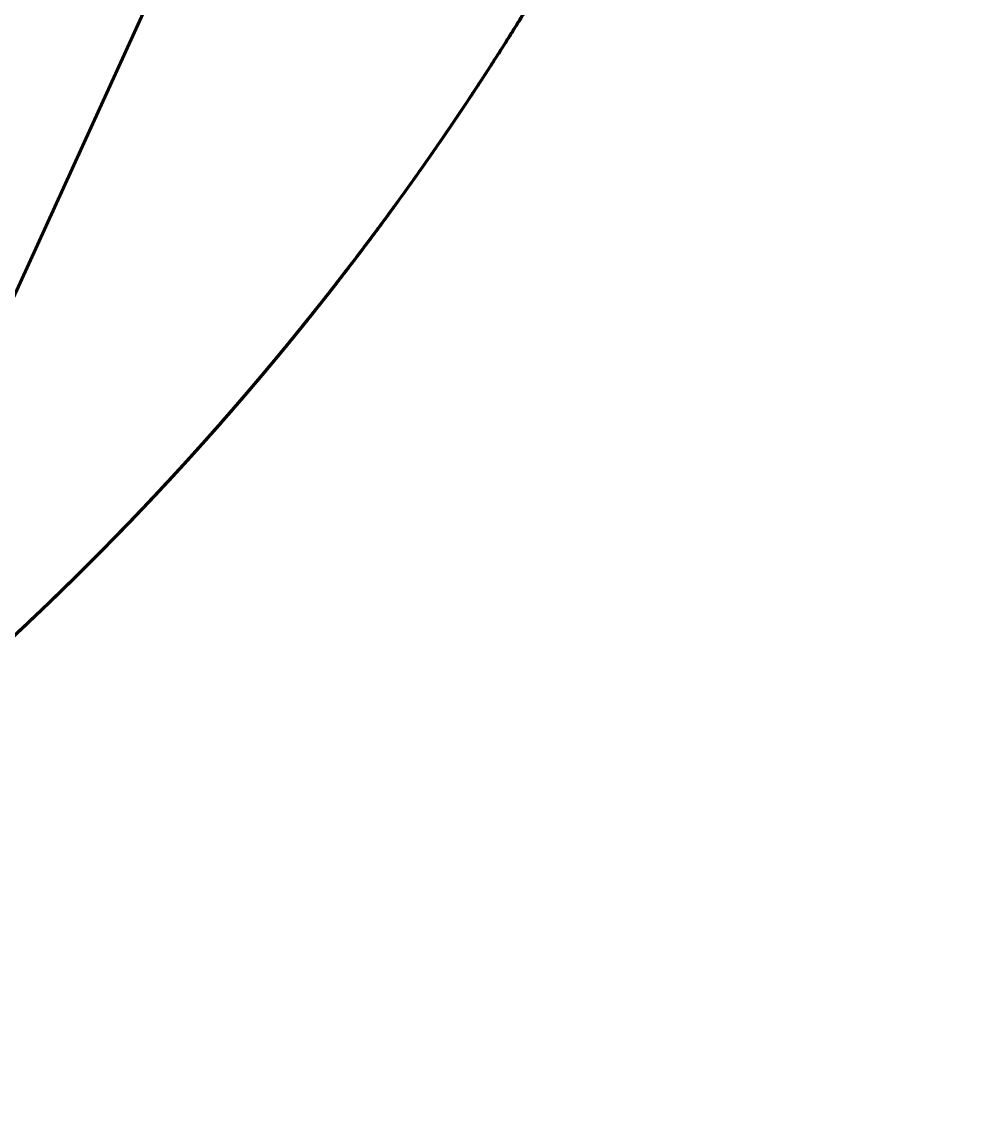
# Model space of a CAD drawing. Header units: millimetres. Extents: x 0 to 840, y 0 to 594.
# Drawn here: x 107.592 to 110.292, y 245.183 to 248.254 of the extents above; entities that cross this region are included whole.
import ezdxf

# ---------------------------------------------------------------- set-up
doc = ezdxf.new("R2010")
doc.units = ezdxf.units.MM
doc.linetypes.add('K5LT_BASIC', pattern=[0])
doc.layers.add('Системный слой', color=7, linetype='Continuous')

msp = doc.modelspace()

# ---------------------------------------------------------------- linework, layer by layer
at = {"layer": 'Системный слой', "color": 5, "linetype": 'K5LT_BASIC', "lineweight": 60, "true_color": 0x0000ff}
for p, q in [((106.9026, 246.0107), (110.22194, 253.28958)), ((108.95225, 248.1727), (108.96339, 248.19026)), ((108.86817, 248.04314), (108.87467, 248.05297)), ((108.74312, 247.85943), (108.75688, 247.87915)), ((108.57083, 247.62204), (108.58271, 247.63787)), ((108.36829, 247.36331), (108.39821, 247.40027)), ((108.36829, 247.36331), (108.39586, 247.39734)), ((108.22084, 247.18712), (108.24378, 247.21391)), ((108.14534, 247.10051), (108.1609, 247.11817)), ((107.74705, 246.67944), (107.7589, 246.69117))]:
    msp.add_line(p, q, dxfattribs=at)
for points, knots in [([(103.86995, 244.482), (104.03885, 244.52548), (104.46275, 244.64855), (105.1261, 244.89822), (105.84634, 245.24932), (106.53061, 245.66622), (107.17292, 246.14525), (107.76763, 246.68223), (108.30955, 247.27245), (108.79392, 247.91074), (109.21651, 248.59151), (109.57361, 249.3088), (109.86209, 250.05633), (110.07944, 250.82756), (110.22374, 251.61572), (110.29374, 252.41393), (110.28882, 253.21518), (110.20902, 254.01246), (110.05505, 254.7988), (109.82824, 255.56729), (109.59195, 256.15788), (109.43316, 256.49059), (109.38768, 256.58167)], [0.989074842, 0.989074842, 0.989074842, 0.989074842, 0.989178867, 0.9893380013, 0.9894971356, 0.9896562699, 0.9898154042, 0.9899745385, 0.9901336728, 0.9902928071, 0.9904519414, 0.9906110757, 0.9907702101, 0.9909293444, 0.9910884787, 0.991247613, 0.9914067473, 0.9915658816, 0.9917250159, 0.9918841502, 0.9920432845, 0.9921040088, 0.9921040088, 0.9921040088, 0.9921040088]), ([(106.50732, 245.6656), (106.56538, 245.70461), (106.84258, 245.89588), (107.31876, 246.26778), (107.90139, 246.81786), (108.43004, 247.41998), (108.90009, 248.06889), (109.30743, 248.75889), (109.64849, 249.48395), (109.88574, 250.14195), (110.00111, 250.55836), (110.04057, 250.71868)], [0.9682905469, 0.9682905469, 0.9682905469, 0.9682905469, 0.9683322724, 0.9684914067, 0.9686505411, 0.9688096754, 0.9689688097, 0.969127944, 0.9692870783, 0.9694462126, 0.969544695, 0.969544695, 0.969544695, 0.969544695]), ([(108.99014, 248.23281), (109.03004, 248.29671), (109.20745, 248.58929), (109.49167, 249.12857), (109.75551, 249.76783), (109.88775, 250.17086), (109.93262, 250.32154)], [0.56313138499, 0.56313138499, 0.56313138499, 0.56313138499, 0.56317632081, 0.56333545512, 0.56349458943, 0.56358836231, 0.56358836231, 0.56358836231, 0.56358836231]), ([(108.44255, 247.4558), (108.47449, 247.49616), (108.66976, 247.74751), (109.00272, 248.22937), (109.30058, 248.76057), (109.4495, 249.06798), (109.4812, 249.13568)], [0.94745497711, 0.94745497711, 0.94745497711, 0.94745497711, 0.94748567791, 0.94764481222, 0.94780394653, 0.94784853434, 0.94784853434, 0.94784853434, 0.94784853434]), ([(108.82394, 247.97698), (108.91703, 248.11484), (109.05134, 248.3268), (109.17615, 248.54439), (109.21709, 248.61828)], [0.92622159481, 0.92622159481, 0.92622159481, 0.92622159481, 0.92632081477, 0.92637119959, 0.92637119959, 0.92637119959, 0.92637119959]), ([(108.93065, 248.13893), (108.9685, 248.19781), (109.04558, 248.32103), (109.1195, 248.44618), (109.15695, 248.51155)], [0.936941064634, 0.936941064634, 0.936941064634, 0.936941064634, 0.936982813495, 0.937027749268, 0.937027749268, 0.937027749268, 0.937027749268]), ([(108.97111, 248.20249), (108.98802, 248.2293), (109.05015, 248.32909), (109.11022, 248.43015), (109.15296, 248.50459)], [0.851508780355, 0.851508780355, 0.851508780355, 0.851508780355, 0.85152768937, 0.851578893102, 0.851578893102, 0.851578893102, 0.851578893102]), ([(108.98588, 248.226), (109.02443, 248.2876), (109.07729, 248.3745), (109.12858, 248.46232), (109.1431, 248.48746)], [0.744705222439, 0.744705222439, 0.744705222439, 0.744705222439, 0.744748567791, 0.744765882725, 0.744765882725, 0.744765882725, 0.744765882725]), ([(107.77323, 246.70542), (107.83581, 246.76777), (108.08349, 247.02233), (108.48905, 247.49475), (108.86174, 248.02149), (109.05906, 248.34369), (109.11516, 248.43942)], [0.95793585171, 0.95793585171, 0.95793585171, 0.95793585171, 0.95798854233, 0.95814767664, 0.95830681095, 0.95837299204, 0.95837299204, 0.95837299204, 0.95837299204]), ([(108.87467, 248.05297), (108.90007, 248.09147), (108.97691, 248.20999), (109.05079, 248.33038), (109.09917, 248.41226)], [0.776707050126, 0.776707050126, 0.776707050126, 0.776707050126, 0.776734563972, 0.776791291425, 0.776791291425, 0.776791291425, 0.776791291425]), ([(108.96591, 248.19425), (108.98325, 248.22168), (109.02976, 248.29621), (109.07511, 248.37145), (109.10325, 248.41916)], [0.40290871207, 0.40290871207, 0.40290871207, 0.40290871207, 0.402928071292, 0.402961109236, 0.402961109236, 0.402961109236, 0.402961109236]), ([(108.57289, 247.62479), (108.70404, 247.79927), (108.88122, 248.05479), (109.04411, 248.31943), (109.09128, 248.39893)], [0.32800475232, 0.32800475232, 0.32800475232, 0.32800475232, 0.32813494589, 0.3281900799, 0.3281900799, 0.3281900799, 0.3281900799]), ([(105.84737, 245.26413), (105.87283, 245.27809), (106.13153, 245.42158), (106.60925, 245.71996), (107.24618, 246.20611), (107.83489, 246.74967), (108.3702, 247.34588), (108.76172, 247.8739), (108.972, 248.20224), (109.0361, 248.30724)], [0.97881781994, 0.97881781994, 0.97881781994, 0.97881781994, 0.97883513686, 0.97899427116, 0.97915340547, 0.97931253978, 0.97947167409, 0.9796308084, 0.97970418509, 0.97970418509, 0.97970418509, 0.97970418509]), ([(108.43733, 247.44922), (108.45645, 247.47332), (108.64009, 247.70746), (108.84106, 247.99323), (109.0093, 248.26335), (109.0361, 248.30724)], [0.1463852157, 0.1463852157, 0.1463852157, 0.1463852157, 0.14640356461, 0.14656269892, 0.14659337068, 0.14659337068, 0.14659337068, 0.14659337068]), ([(108.43733, 247.44922), (108.54011, 247.57882), (108.74903, 247.85854), (108.94045, 248.15056), (109.0361, 248.30724)], [0.37068428113, 0.37068428113, 0.37068428113, 0.37068428113, 0.3707829408, 0.37089243608, 0.37089243608, 0.37089243608, 0.37089243608]), ([(108.43733, 247.44922), (108.60408, 247.65947), (108.80805, 247.94312), (108.99409, 248.23842), (109.0361, 248.30724)], [0.60566425442, 0.60566425442, 0.60566425442, 0.60566425442, 0.60582431572, 0.6058724094, 0.6058724094, 0.6058724094, 0.6058724094]), ([(108.49151, 247.51826), (108.50379, 247.53408), (108.67891, 247.76125), (108.86133, 248.02426), (109.01896, 248.27916), (109.0361, 248.30724)], [0.05027449352, 0.05027449352, 0.05027449352, 0.05027449352, 0.05028644176, 0.05044557607, 0.05046519978, 0.05046519978, 0.05046519978, 0.05046519978]), ([(108.57564, 247.62845), (108.61532, 247.68129), (108.77701, 247.90192), (108.92801, 248.13019), (109.0361, 248.30724)], [0.64843289884, 0.64843289884, 0.64843289884, 0.64843289884, 0.64847231063, 0.64859604089, 0.64859604089, 0.64859604089, 0.64859604089]), ([(108.85281, 248.02002), (108.8784, 248.0584), (108.94063, 248.15342), (109.00095, 248.24967), (109.0361, 248.30724)], [0.691251926004, 0.691251926004, 0.691251926004, 0.691251926004, 0.691279439847, 0.691319672417, 0.691319672417, 0.691319672417, 0.691319672417]), ([(108.86817, 248.04314), (108.89147, 248.07834), (108.94241, 248.15656), (108.99206, 248.2356), (109.01886, 248.27913)], [0.50968200899, 0.50968200899, 0.50968200899, 0.50968200899, 0.509707192871, 0.509737682915, 0.509737682915, 0.509737682915, 0.509737682915]), ([(108.34325, 247.33271), (108.47501, 247.49299), (108.70826, 247.79879), (108.92033, 248.11955), (109.01325, 248.27003)], [0.10363181043, 0.10363181043, 0.10363181043, 0.10363181043, 0.1037555697, 0.10386105718, 0.10386105718, 0.10386105718, 0.10386105718]), ([(108.43733, 247.44922), (108.44494, 247.45881), (108.61785, 247.67781), (108.81197, 247.95006), (108.9837, 248.22218), (109.01258, 248.26895)], [0.2425133866, 0.2425133866, 0.2425133866, 0.2425133866, 0.24252068746, 0.24267982177, 0.2427126063, 0.2427126063, 0.2427126063, 0.2427126063]), ([(108.77938, 247.91165), (108.82141, 247.97267), (108.89695, 248.08543), (108.96978, 248.19996), (109.00228, 248.25231)], [0.157180505407, 0.157180505407, 0.157180505407, 0.157180505407, 0.157224697645, 0.157261452903, 0.157261452903, 0.157261452903, 0.157261452903]), ([(108.32558, 247.31127), (108.45195, 247.464), (108.68667, 247.76863), (108.90032, 248.08837), (108.99861, 248.24641)], [0.1997544573, 0.1997544573, 0.1997544573, 0.1997544573, 0.19987269255, 0.19998370406, 0.19998370406, 0.19998370406, 0.19998370406]), ([(108.43733, 247.44922), (108.5286, 247.56431), (108.71691, 247.81474), (108.8912, 248.07517), (108.97965, 248.21606)], [0.46681245202, 0.46681245202, 0.46681245202, 0.46681245202, 0.46690006365, 0.46699928422, 0.46699928422, 0.46699928422, 0.46699928422]), ([(108.73083, 247.84192), (108.78361, 247.91694), (108.86393, 248.03508), (108.94126, 248.15519), (108.96854, 248.19841)], [0.520314478305, 0.520314478305, 0.520314478305, 0.520314478305, 0.520369191598, 0.520399678454, 0.520399678454, 0.520399678454, 0.520399678454]), ([(108.81334, 247.96132), (108.84948, 248.01458), (108.90571, 248.0995), (108.96041, 248.18541), (108.98033, 248.21715)], [0.872813294544, 0.872813294544, 0.872813294544, 0.872813294544, 0.872851686824, 0.872874039962, 0.872874039962, 0.872874039962, 0.872874039962]), ([(108.81334, 247.96132), (108.84068, 248.00161), (108.89256, 248.07949), (108.94315, 248.15821), (108.96712, 248.19616)], [0.338767900687, 0.338767900687, 0.338767900687, 0.338767900687, 0.338796944622, 0.338823714575, 0.338823714575, 0.338823714575, 0.338823714575]), ([(108.51649, 247.5506), (108.54776, 247.59126), (108.69956, 247.79242), (108.8424, 248.00021), (108.95021, 248.16951)], [0.12504897344, 0.12504897344, 0.12504897344, 0.12504897344, 0.12507956716, 0.12519928171, 0.12519928171, 0.12519928171, 0.12519928171]), ([(108.73417, 247.84667), (108.75999, 247.88342), (108.8246, 247.97693), (108.88733, 248.07172), (108.92458, 248.1295)], [0.445549278867, 0.445549278867, 0.445549278867, 0.445549278867, 0.4455760662, 0.445617072707, 0.445617072707, 0.445617072707, 0.445617072707]), ([(108.7523, 247.87257), (108.77338, 247.90281), (108.83392, 247.99087), (108.89281, 248.08005), (108.93065, 248.13893)], [0.894153694568, 0.894153694568, 0.894153694568, 0.894153694568, 0.894175684278, 0.894217433145, 0.894217433145, 0.894217433145, 0.894217433145]), ([(108.78701, 247.92274), (108.80685, 247.95164), (108.85838, 248.0277), (108.90868, 248.10458), (108.93931, 248.15243)], [0.798037653139, 0.798037653139, 0.798037653139, 0.798037653139, 0.798058561426, 0.798092449182, 0.798092449182, 0.798092449182, 0.798092449182]), ([(108.43733, 247.44922), (108.55317, 247.59528), (108.71378, 247.812), (108.8639, 248.03597), (108.9092, 248.10572)], [0.72315424108, 0.72315424108, 0.72315424108, 0.72315424108, 0.72326543603, 0.72331504611, 0.72331504611, 0.72331504611, 0.72331504611]), ([(108.51649, 247.5506), (108.55405, 247.59945), (108.6903, 247.78068), (108.81928, 247.96725), (108.9092, 248.10572)], [0.84066980121, 0.84066980121, 0.84066980121, 0.84066980121, 0.84070655633, 0.84080503269, 0.84080503269, 0.84080503269, 0.84080503269]), ([(108.54823, 247.59213), (108.56375, 247.61258), (108.68956, 247.77985), (108.8092, 247.95172), (108.9092, 248.10572)], [0.93680836522, 0.93680836522, 0.93680836522, 0.93680836522, 0.93682367919, 0.93693320364, 0.93693320364, 0.93693320364, 0.93693320364]), ([(108.43733, 247.44922), (108.54166, 247.58077), (108.69742, 247.78951), (108.84344, 248.00508), (108.89403, 248.08245)], [0.81928241197, 0.81928241197, 0.81928241197, 0.81928241197, 0.81938255888, 0.81943769292, 0.81943769292, 0.81943769292, 0.81943769292]), ([(108.4624, 247.48098), (108.58879, 247.64192), (108.73513, 247.84267), (108.8725, 248.04949), (108.89636, 248.08602)], [0.71248137773, 0.71248137773, 0.71248137773, 0.71248137773, 0.7126034373, 0.71262946231, 0.71262946231, 0.71262946231, 0.71262946231]), ([(108.43733, 247.44922), (108.47614, 247.49816), (108.62615, 247.69162), (108.76778, 247.89144), (108.8684, 248.04349)], [0.13570430782, 0.13570430782, 0.13570430782, 0.13570430782, 0.13574156588, 0.13585031685, 0.13585031685, 0.13585031685, 0.13585031685]), ([(108.43733, 247.44922), (108.57464, 247.62236), (108.71823, 247.81858), (108.85323, 248.02059), (108.86537, 248.03892)], [0.08229976845, 0.08229976845, 0.08229976845, 0.08229976845, 0.08243157225, 0.08244468817, 0.08244468817, 0.08244468817, 0.08244468817]), ([(108.61839, 247.68587), (108.66544, 247.74965), (108.75239, 247.87098), (108.83612, 247.99455), (108.87467, 248.05297)], [0.456190790466, 0.456190790466, 0.456190790466, 0.456190790466, 0.456238064927, 0.456279813795, 0.456279813795, 0.456279813795, 0.456279813795]), ([(108.73266, 247.84452), (108.74691, 247.86478), (108.79202, 247.92954), (108.83623, 247.99492), (108.86614, 248.04007)], [0.093078795419, 0.093078795419, 0.093078795419, 0.093078795419, 0.093093570974, 0.093125870377, 0.093125870377, 0.093125870377, 0.093125870377]), ([(108.65564, 247.73675), (108.69133, 247.78589), (108.75498, 247.87549), (108.81688, 247.96629), (108.84422, 248.00715)], [0.904801458171, 0.904801458171, 0.904801458171, 0.904801458171, 0.904837683004, 0.904867007066, 0.904867007066, 0.904867007066, 0.904867007066]), ([(107.45945, 246.40819), (107.52815, 246.47004), (107.79121, 246.71474), (108.22229, 247.16965), (108.58046, 247.62652), (108.75983, 247.88317), (108.78604, 247.92134)], [0.91512627913, 0.91512627913, 0.91512627913, 0.91512627913, 0.91518141311, 0.91534054742, 0.91549968173, 0.91552730188, 0.91552730188, 0.91552730188, 0.91552730188]), ([(108.35816, 247.35089), (108.49443, 247.51761), (108.64064, 247.71093), (108.7784, 247.91016), (108.79359, 247.93234)], [0.63768187843, 0.63768187843, 0.63768187843, 0.63768187843, 0.6378103119, 0.63782634992, 0.63782634992, 0.63782634992, 0.63782634992]), ([(108.43733, 247.44922), (108.44826, 247.46299), (108.57269, 247.62089), (108.69153, 247.78315), (108.7951, 247.93456)], [0.06093795268, 0.06093795268, 0.06093795268, 0.06093795268, 0.06094844048, 0.06105785852, 0.06105785852, 0.06105785852, 0.06105785852]), ([(108.49625, 247.52437), (108.54884, 247.59222), (108.64491, 247.72011), (108.73735, 247.85064), (108.77938, 247.91165)], [0.926110477023, 0.926110477023, 0.926110477023, 0.926110477023, 0.926161680458, 0.926205872583, 0.926205872583, 0.926205872583, 0.926205872583]), ([(108.54699, 247.5905), (108.57737, 247.63049), (108.66137, 247.74314), (108.74258, 247.85784), (108.79359, 247.93234)], [0.659104352141, 0.659104352141, 0.659104352141, 0.659104352141, 0.659134309357, 0.659188165677, 0.659188165677, 0.659188165677, 0.659188165677]), ([(108.5734, 247.62546), (108.60443, 247.66675), (108.67969, 247.76881), (108.75267, 247.87253), (108.79511, 247.93456)], [0.114386761323, 0.114386761323, 0.114386761323, 0.114386761323, 0.114417568428, 0.114462397973, 0.114462397973, 0.114462397973, 0.114462397973]), ([(108.56376, 247.61265), (108.59165, 247.64962), (108.66412, 247.74732), (108.73449, 247.84655), (108.77726, 247.90858)], [0.4775344422, 0.4775344422, 0.4775344422, 0.4775344422, 0.477562062381, 0.477606998231, 0.477606998231, 0.477606998231, 0.477606998231]), ([(108.43733, 247.44922), (108.48588, 247.51044), (108.58928, 247.64455), (108.68865, 247.78168), (108.74097, 247.85636)], [0.66974970168, 0.66974970168, 0.66974970168, 0.66974970168, 0.66979630808, 0.66985069843, 0.66985069843, 0.66985069843, 0.66985069843]), ([(108.43733, 247.44922), (108.47769, 247.50011), (108.579, 247.63088), (108.67647, 247.76455), (108.73422, 247.84674)], [0.584302438658, 0.584302438658, 0.584302438658, 0.584302438658, 0.584341183959, 0.584401098306, 0.584401098306, 0.584401098306, 0.584401098306]), ([(107.48629, 246.43246), (107.68661, 246.61436), (108.06727, 246.99453), (108.45513, 247.46279), (108.65428, 247.7344), (108.69497, 247.79134)], [0.85104802655, 0.85104802655, 0.85104802655, 0.85104802655, 0.85120942075, 0.85136855506, 0.85141029627, 0.85141029627, 0.85141029627, 0.85141029627]), ([(108.3832, 247.38167), (108.41063, 247.41554), (108.51929, 247.55186), (108.62375, 247.69146), (108.69965, 247.7979)], [0.69109430649, 0.69109430649, 0.69109430649, 0.69109430649, 0.69112030554, 0.69119827942, 0.69119827942, 0.69119827942, 0.69119827942]), ([(108.43733, 247.44922), (108.49252, 247.51881), (108.58439, 247.63843), (108.67306, 247.76044), (108.70895, 247.81097)], [0.306598833854, 0.306598833854, 0.306598833854, 0.306598833854, 0.306651814131, 0.306688786033, 0.306688786033, 0.306688786033, 0.306688786033]), ([(108.43733, 247.44922), (108.4695, 247.48979), (108.55866, 247.60433), (108.64488, 247.72112), (108.6991, 247.79713)], [0.498855175642, 0.498855175642, 0.498855175642, 0.498855175642, 0.498886059835, 0.498941750679, 0.498941750679, 0.498941750679, 0.498941750679]), ([(108.49165, 247.51844), (108.52333, 247.55924), (108.59545, 247.65388), (108.66557, 247.75001), (108.70461, 247.80486)], [0.039593632205, 0.039593632205, 0.039593632205, 0.039593632205, 0.03962444303, 0.03966459842, 0.03966459842, 0.03966459842, 0.03966459842]), ([(108.55667, 247.60327), (108.58225, 247.63707), (108.63353, 247.70592), (108.68378, 247.77553), (108.70894, 247.81096)], [0.2105094082, 0.2105094082, 0.2105094082, 0.2105094082, 0.21053469128, 0.21056061175, 0.21056061175, 0.21056061175, 0.21056061175]), ([(108.56858, 247.61905), (108.59804, 247.65818), (108.64181, 247.71735), (108.6848, 247.77709), (108.6991, 247.79713)], [0.29596060178, 0.29596060178, 0.29596060178, 0.29596060178, 0.295989815404, 0.296004501011, 0.296004501011, 0.296004501011, 0.296004501011]), ([(108.43733, 247.44922), (108.46618, 247.4856), (108.55159, 247.59511), (108.63431, 247.70668), (108.68815, 247.78182)], [0.680430609554, 0.680430609554, 0.680430609554, 0.680430609554, 0.680458306811, 0.680513440813, 0.680513440813, 0.680513440813, 0.680513440813]), ([(108.53987, 247.58114), (108.56793, 247.61798), (108.61688, 247.68333), (108.66489, 247.74939), (108.68549, 247.77811)], [0.392079316749, 0.392079316749, 0.392079316749, 0.392079316749, 0.392106938256, 0.392128021416, 0.392128021416, 0.392128021416, 0.392128021416]), ([(107.86287, 246.79608), (107.92071, 246.85545), (108.16106, 247.10948), (108.42461, 247.42468), (108.61994, 247.68762), (108.65564, 247.73675)], [0.76570485872, 0.76570485872, 0.76570485872, 0.76570485872, 0.76575429663, 0.76591343094, 0.76594965579, 0.76594965579, 0.76594965579, 0.76594965579]), ([(108.24898, 247.22001), (108.33117, 247.31657), (108.46957, 247.48668), (108.60131, 247.66197), (108.65564, 247.73675)], [0.77649979302, 0.77649979302, 0.77649979302, 0.77649979302, 0.77657542966, 0.77663056366, 0.77663056366, 0.77663056366, 0.77663056366]), ([(108.48182, 247.5058), (108.4908, 247.51732), (108.54264, 247.58418), (108.59348, 247.65181), (108.63485, 247.70826)], [0.413422222487, 0.413422222487, 0.413422222487, 0.413422222487, 0.41343093571, 0.413472684577, 0.413472684577, 0.413472684577, 0.413472684577]), ([(107.48629, 246.43246), (107.6162, 246.55043), (107.93446, 246.85784), (108.26241, 247.2279), (108.45998, 247.47765), (108.49165, 247.51844)], [0.88309075019, 0.88309075019, 0.88309075019, 0.88309075019, 0.88319541693, 0.88335455124, 0.88338535452, 0.88338535452, 0.88338535452, 0.88338535452]), ([(108.30115, 247.28188), (108.35326, 247.34429), (108.41991, 247.42646), (108.48501, 247.50984), (108.49999, 247.5292)], [0.872644055325, 0.872644055325, 0.872644055325, 0.872644055325, 0.872692552514, 0.872707152634, 0.872707152634, 0.872707152634, 0.872707152634]), ([(107.19878, 246.18281), (107.30951, 246.27471), (107.61892, 246.54498), (108.0357, 246.96565), (108.32497, 247.30754), (108.43733, 247.44922)], [0.9364195769, 0.9364195769, 0.9364195769, 0.9364195769, 0.93650541057, 0.93666454488, 0.93677239861, 0.93677239861, 0.93677239861, 0.93677239861]), ([(107.48629, 246.43246), (107.62227, 246.55594), (107.94599, 246.86952), (108.25346, 247.21849), (108.42856, 247.43816), (108.43733, 247.44922)], [0.07134175153, 0.07134175153, 0.07134175153, 0.07134175153, 0.0714513049, 0.07161043921, 0.07161886057, 0.07161886057, 0.07161886057, 0.07161886057]), ([(107.48629, 246.43246), (107.52233, 246.46518), (107.75406, 246.67925), (108.0777, 247.01327), (108.34467, 247.33238), (108.43733, 247.44922)], [0.92581438168, 0.92581438168, 0.92581438168, 0.92581438168, 0.92584341184, 0.92600254615, 0.92609149073, 0.92609149073, 0.92609149073, 0.92609149073]), ([(107.48629, 246.43246), (107.6729, 246.60191), (107.99943, 246.92591), (108.29872, 247.27505), (108.42794, 247.4374)], [0.94717619745, 0.94717619745, 0.94717619745, 0.94717619745, 0.9473265436, 0.94745030456, 0.94745030456, 0.94745030456, 0.94745030456]), ([(107.69706, 246.63047), (107.8373, 246.76676), (108.09195, 247.0318), (108.32896, 247.31266), (108.43574, 247.44722)], [0.12480379104, 0.12480379104, 0.12480379104, 0.12480379104, 0.12492043285, 0.12502289296, 0.12502289296, 0.12502289296, 0.12502289296]), ([(107.75642, 246.68871), (107.87741, 246.8086), (108.11209, 247.05547), (108.33161, 247.31592), (108.43733, 247.44922)], [0.57341845596, 0.57341845596, 0.57341845596, 0.57341845596, 0.57352005092, 0.57362153078, 0.57362153078, 0.57362153078, 0.57362153078]), ([(107.7589, 246.69117), (107.82843, 246.76012), (108.06524, 247.00318), (108.28734, 247.2601), (108.43733, 247.44922)], [0.32775826814, 0.32775826814, 0.32775826814, 0.32775826814, 0.32781667728, 0.32796064961, 0.32796064961, 0.32796064961, 0.32796064961]), ([(107.77323, 246.70542), (107.89965, 246.83138), (108.12788, 247.07349), (108.34157, 247.32848), (108.43733, 247.44922)], [0.02869686642, 0.02869686642, 0.02869686642, 0.02869686642, 0.02880330999, 0.02889522905, 0.02889522905, 0.02889522905, 0.02889522905]), ([(107.79687, 246.72906), (107.86818, 246.80067), (108.08218, 247.02334), (108.2839, 247.25738), (108.4137, 247.41956)], [0.68023889391, 0.68023889391, 0.68023889391, 0.68023889391, 0.6802991725, 0.68042306966, 0.68042306966, 0.68042306966, 0.68042306966]), ([(107.82104, 246.75344), (107.84322, 246.77589), (108.05171, 246.9893), (108.25666, 247.22232), (108.43011, 247.44011), (108.43733, 247.44922)], [0.5200321012, 0.5200321012, 0.5200321012, 0.5200321012, 0.52005092298, 0.52021005729, 0.52021699141, 0.52021699141, 0.52021699141, 0.52021699141]), ([(107.95548, 246.89265), (108.09962, 247.04534), (108.26155, 247.23004), (108.41528, 247.42141), (108.43733, 247.44922)], [0.79777418579, 0.79777418579, 0.79777418579, 0.79777418579, 0.79789942712, 0.79792059622, 0.79792059622, 0.79792059622, 0.79792059622]), ([(108.01239, 246.95352), (108.07155, 247.01743), (108.217, 247.17943), (108.35618, 247.34689), (108.43733, 247.44922)], [0.82983347611, 0.82983347611, 0.82983347611, 0.82983347611, 0.8298854233, 0.82996331984, 0.82996331984, 0.82996331984, 0.82996331984]), ([(108.14536, 247.10053), (108.19442, 247.15605), (108.29333, 247.27097), (108.38916, 247.38848), (108.43733, 247.44922)], [0.09289024444, 0.09289024444, 0.09289024444, 0.09289024444, 0.092934436665, 0.092980676328, 0.092980676328, 0.092980676328, 0.092980676328]), ([(108.16866, 247.12701), (108.22523, 247.19157), (108.31161, 247.29318), (108.39558, 247.39678), (108.42518, 247.43394)], [0.893965347962, 0.893965347962, 0.893965347962, 0.893965347962, 0.894016549968, 0.894044885336, 0.894044885336, 0.894044885336, 0.894044885336]), ([(108.19744, 247.16003), (108.24762, 247.21788), (108.32597, 247.31071), (108.40231, 247.40518), (108.43024, 247.4403)], [0.712398623583, 0.712398623583, 0.712398623583, 0.712398623583, 0.712444302992, 0.71247106814, 0.71247106814, 0.71247106814, 0.71247106814]), ([(108.20549, 247.16932), (108.26339, 247.23627), (108.34122, 247.32915), (108.41705, 247.42364), (108.43733, 247.44922)], [0.167674765147, 0.167674765147, 0.167674765147, 0.167674765147, 0.167727562063, 0.167747031466, 0.167747031466, 0.167747031466, 0.167747031466]), ([(108.27488, 247.25058), (108.31403, 247.29701), (108.36847, 247.36299), (108.42192, 247.42978), (108.43733, 247.44922)], [0.43471870833, 0.43471870833, 0.43471870833, 0.43471870833, 0.434754933164, 0.434769728394, 0.434769728394, 0.434769728394, 0.434769728394]), ([(108.30115, 247.28188), (108.3229, 247.30793), (108.36866, 247.36341), (108.41373, 247.41946), (108.43733, 247.44922)], [0.349279569346, 0.349279569346, 0.349279569346, 0.349279569346, 0.349299809039, 0.349322465379, 0.349322465379, 0.349322465379, 0.349322465379]), ([(108.33601, 247.32391), (108.351, 247.34209), (108.385, 247.38368), (108.4186, 247.4256), (108.43733, 247.44922)], [0.616313121665, 0.616313121665, 0.616313121665, 0.616313121665, 0.61632718014, 0.616345162307, 0.616345162307, 0.616345162307, 0.616345162307]), ([(107.48629, 246.43246), (107.55951, 246.49894), (107.82596, 246.74948), (108.12671, 247.07102), (108.34429, 247.33347), (108.39084, 247.39112)], [0.81900530291, 0.81900530291, 0.81900530291, 0.81900530291, 0.81906429026, 0.81922342457, 0.8192676167, 0.8192676167, 0.8192676167, 0.8192676167]), ([(107.65778, 246.59253), (107.77964, 246.70945), (108.03313, 246.96752), (108.26978, 247.24118), (108.39084, 247.39112)], [0.05002657829, 0.05002657829, 0.05002657829, 0.05002657829, 0.05012730745, 0.05024224953, 0.05024224953, 0.05024224953, 0.05024224953]), ([(107.74782, 246.6802), (107.8531, 246.78423), (108.07652, 247.01676), (108.28646, 247.26158), (108.39586, 247.39734)], [0.40252152475, 0.40252152475, 0.40252152475, 0.40252152475, 0.40260980267, 0.40271379984, 0.40271379984, 0.40271379984, 0.40271379984]), ([(107.83761, 246.77025), (107.97827, 246.91344), (108.16538, 247.11783), (108.34225, 247.33095), (108.39013, 247.39024)], [0.37050408395, 0.37050408395, 0.37050408395, 0.37050408395, 0.37062380649, 0.37066926195, 0.37066926195, 0.37066926195, 0.37066926195]), ([(107.79851, 246.73071), (107.94011, 246.87299), (108.13369, 247.0817), (108.31652, 247.2997), (108.36939, 247.36466)], [0.46662119933, 0.46662119933, 0.46662119933, 0.46662119933, 0.46674092934, 0.46679088616, 0.46679088616, 0.46679088616, 0.46679088616]), ([(107.8181, 246.75046), (107.96199, 246.89598), (108.15073, 247.10109), (108.32912, 247.31505), (108.37571, 247.37243)], [0.55207399393, 0.55207399393, 0.55207399393, 0.55207399393, 0.55219605347, 0.55224013944, 0.55224013944, 0.55224013944, 0.55224013944]), ([(108.05, 246.99442), (108.10875, 247.05871), (108.21732, 247.18122), (108.32232, 247.3068), (108.37065, 247.36621)], [0.73371635229, 0.73371635229, 0.73371635229, 0.73371635229, 0.733768300446, 0.733813979872, 0.733813979872, 0.733813979872, 0.733813979872]), ([(107.99638, 246.93628), (108.05039, 246.9943), (108.14435, 247.09809), (108.23573, 247.20415), (108.27488, 247.25058)], [0.295783405403, 0.295783405403, 0.295783405403, 0.295783405403, 0.295830681095, 0.295866905946, 0.295866905946, 0.295866905946, 0.295866905946]), ([(108.03918, 246.9826), (108.06603, 247.01187), (108.14584, 247.1001), (108.22379, 247.18999), (108.27488, 247.25058)], [0.39192411432, 0.39192411432, 0.39192411432, 0.39192411432, 0.391947803947, 0.391995076828, 0.391995076828, 0.391995076828, 0.391995076828]), ([(107.69706, 246.63047), (107.74815, 246.68012), (107.93338, 246.86467), (108.11002, 247.05762), (108.23372, 247.20213)], [0.61612555337, 0.61612555337, 0.61612555337, 0.61612555337, 0.61616804583, 0.61628150073, 0.61628150073, 0.61628150073, 0.61628150073]), ([(108.03918, 246.9826), (108.05351, 246.99822), (108.11933, 247.07052), (108.18392, 247.14395), (108.23372, 247.20213)], [0.488052285258, 0.488052285258, 0.488052285258, 0.488052285258, 0.488064926798, 0.488110606225, 0.488110606225, 0.488110606225, 0.488110606225]), ([(107.48629, 246.43246), (107.61435, 246.54875), (107.85864, 246.7845), (108.08845, 247.03436), (108.19744, 247.16003)], [0.43449261935, 0.43449261935, 0.43449261935, 0.43449261935, 0.43459579885, 0.43469501873, 0.43469501873, 0.43469501873, 0.43469501873]), ([(107.48629, 246.43246), (107.60855, 246.54348), (107.85033, 246.77617), (108.078, 247.02268), (108.18974, 247.15115)], [0.16746992242, 0.16746992242, 0.16746992242, 0.16746992242, 0.16756842775, 0.1676699847, 0.1676699847, 0.1676699847, 0.1676699847]), ([(107.73374, 246.66633), (107.83456, 246.76549), (107.99449, 246.93078), (108.14759, 247.10237), (108.20549, 247.16932)], [0.31707033117, 0.31707033117, 0.31707033117, 0.31707033117, 0.31715467855, 0.31720747544, 0.31720747544, 0.31720747544, 0.31720747544]), ([(108.02038, 246.96217), (108.02847, 246.97093), (108.08838, 247.03609), (108.14727, 247.10217), (108.19744, 247.16003)], [0.584174936082, 0.584174936082, 0.584174936082, 0.584174936082, 0.58418204965, 0.584227729076, 0.584227729076, 0.584227729076, 0.584227729076]), ([(107.64281, 246.5782), (107.6991, 246.63195), (107.87721, 246.80673), (108.04757, 246.9892), (108.1609, 247.11817)], [0.71223874568, 0.71223874568, 0.71223874568, 0.71223874568, 0.71228516868, 0.71238757553, 0.71238757553, 0.71238757553, 0.71238757553]), ([(107.19878, 246.18281), (107.2588, 246.23263), (107.52112, 246.45647), (107.8354, 246.75934), (108.07709, 247.02348), (108.13757, 247.09173)], [0.50918326181, 0.50918326181, 0.50918326181, 0.50918326181, 0.50922978994, 0.50938892425, 0.5094433146, 0.5094433146, 0.5094433146, 0.5094433146]), ([(107.48629, 246.43246), (107.58693, 246.52385), (107.8078, 246.73425), (108.01714, 246.9562), (108.12941, 247.08254)], [0.62674896113, 0.62674896113, 0.62674896113, 0.62674896113, 0.62683004456, 0.62693085792, 0.62693085792, 0.62693085792, 0.62693085792]), ([(107.48629, 246.43246), (107.56557, 246.50445), (107.77699, 246.70381), (107.97804, 246.91376), (108.10059, 247.05026)], [0.00725630425, 0.00725630425, 0.00725630425, 0.00725630425, 0.00732017823, 0.00742959818, 0.00742959818, 0.00742959818, 0.00742959818]), ([(107.52948, 246.47195), (107.65602, 246.58845), (107.84582, 246.77408), (108.02672, 246.96829), (108.08923, 247.03764)], [0.33837608357, 0.33837608357, 0.33837608357, 0.33837608357, 0.338478676, 0.33853436685, 0.33853436685, 0.33853436685, 0.33853436685]), ([(107.80381, 246.73604), (107.85038, 246.78292), (107.94516, 246.88056), (108.03759, 246.98044), (108.08449, 247.03239)], [0.690921759439, 0.690921759439, 0.690921759439, 0.690921759439, 0.690961171229, 0.691002920095, 0.691002920095, 0.691002920095, 0.691002920095]), ([(107.48629, 246.43246), (107.61831, 246.55234), (107.80922, 246.73693), (107.99125, 246.93013), (108.05, 246.99442)], [0.25291718544, 0.25291718544, 0.25291718544, 0.25291718544, 0.25302355188, 0.25307549783, 0.25307549783, 0.25307549783, 0.25307549783]), ([(107.61104, 246.54803), (107.73776, 246.66779), (107.89242, 246.82318), (108.04093, 246.98433), (108.07101, 247.01749)], [0.59474004809, 0.59474004809, 0.59474004809, 0.59474004809, 0.59484404838, 0.5948707542, 0.5948707542, 0.5948707542, 0.5948707542]), ([(107.48629, 246.43246), (107.60064, 246.5363), (107.77303, 246.70158), (107.9383, 246.8739), (107.99573, 246.93558)], [0.53062079024, 0.53062079024, 0.53062079024, 0.53062079024, 0.53071292171, 0.53076318788, 0.53076318788, 0.53076318788, 0.53076318788]), ([(107.48629, 246.43246), (107.58113, 246.51858), (107.74611, 246.6753), (107.90468, 246.83847), (107.9727, 246.91094)], [0.3597262642, 0.3597262642, 0.3597262642, 0.3597262642, 0.35980267346, 0.35986195616, 0.35986195616, 0.35986195616, 0.35986195616]), ([(107.79851, 246.73071), (107.84513, 246.77755), (107.90127, 246.83528), (107.95658, 246.89379), (107.96646, 246.9043)], [0.242322133892, 0.242322133892, 0.242322133892, 0.242322133892, 0.242361553151, 0.242370158217, 0.242370158217, 0.242370158217, 0.242370158217]), ([(107.86287, 246.79608), (107.88566, 246.81947), (107.92241, 246.85763), (107.9588, 246.89613), (107.9727, 246.91094)], [0.872513937491, 0.872513937491, 0.872513937491, 0.872513937491, 0.872533418205, 0.872545534262, 0.872545534262, 0.872545534262, 0.872545534262]), ([(107.48629, 246.43246), (107.57533, 246.51331), (107.73376, 246.6634), (107.88632, 246.81944), (107.95357, 246.89062)], [0.09270356727, 0.09270356727, 0.09270356727, 0.09270356727, 0.09277530236, 0.09283371128, 0.09283371128, 0.09283371128, 0.09283371128]), ([(107.79, 246.72217), (107.8058, 246.73801), (107.85413, 246.78681), (107.90187, 246.8362), (107.93378, 246.86975)], [0.797726945554, 0.797726945554, 0.797726945554, 0.797726945554, 0.797740292807, 0.79776791283, 0.79776791283, 0.79776791283, 0.79776791283]), ([(107.59935, 246.537), (107.65706, 246.59134), (107.7615, 246.69244), (107.86332, 246.79617), (107.90906, 246.84386)], [0.808355009956, 0.808355009956, 0.808355009956, 0.808355009956, 0.808402291534, 0.808441703299, 0.808441703299, 0.808441703299, 0.808441703299]), ([(107.4652, 246.41336), (107.51235, 246.45589), (107.57558, 246.51422), (107.63792, 246.5735), (107.65419, 246.58909)], [0.744233290134, 0.744233290134, 0.744233290134, 0.744233290134, 0.744271164863, 0.74428460067, 0.74428460067, 0.74428460067, 0.74428460067]), ([(107.48629, 246.43246), (107.51072, 246.45464), (107.55562, 246.49589), (107.60008, 246.53762), (107.62038, 246.55686)], [0.391768987825, 0.391768987825, 0.391768987825, 0.391768987825, 0.391788669637, 0.391805354972, 0.391805354972, 0.391805354972, 0.391805354972])]:
    msp.add_open_spline(points, degree=3, knots=knots, dxfattribs=at)
for points in [[(108.75901, 247.88222), (108.83067, 247.98532), (108.90006, 248.09), (108.96712, 248.19616)], [(108.7815, 247.91474), (108.83919, 247.99856), (108.89538, 248.0834), (108.95004, 248.16923)], [(108.7815, 247.91474), (108.83098, 247.98662), (108.87935, 248.05927), (108.92661, 248.13264)], [(108.82394, 247.97698), (108.84538, 248.00873), (108.8666, 248.04062), (108.88761, 248.07265)], [(108.83737, 247.99693), (108.84987, 248.01556), (108.86231, 248.03424), (108.87467, 248.05297)], [(108.43733, 247.44922), (108.56548, 247.6108), (108.68778, 247.77703), (108.80391, 247.94745)], [(108.53987, 247.58114), (108.59426, 247.65255), (108.64753, 247.72481), (108.69965, 247.7979)], [(108.63597, 247.70979), (108.65579, 247.73686), (108.67546, 247.76404), (108.69497, 247.79134)], [(108.46471, 247.48392), (108.51693, 247.55047), (108.56816, 247.6178), (108.61839, 247.68587)], [(108.28245, 247.25958), (108.33498, 247.32205), (108.38661, 247.38527), (108.43733, 247.44922)], [(108.32285, 247.30798), (108.36151, 247.35465), (108.39967, 247.40174), (108.43733, 247.44922)], [(108.32796, 247.31415), (108.36487, 247.3588), (108.40133, 247.40383), (108.43733, 247.44922)], [(108.33816, 247.32652), (108.37159, 247.36711), (108.40465, 247.40802), (108.43733, 247.44922)], [(108.34325, 247.3327), (108.37495, 247.37127), (108.40631, 247.41011), (108.43733, 247.44922)], [(108.35056, 247.3416), (108.37977, 247.37724), (108.4087, 247.41311), (108.43733, 247.44922)], [(108.35071, 247.34179), (108.37987, 247.37737), (108.40875, 247.41318), (108.43733, 247.44922)], [(108.3643, 247.35841), (108.38885, 247.38852), (108.41319, 247.41878), (108.43733, 247.44922)], [(108.36714, 247.3619), (108.39073, 247.39085), (108.41412, 247.41996), (108.43733, 247.44922)], [(108.37528, 247.37191), (108.39611, 247.39756), (108.4168, 247.42333), (108.43733, 247.44922)], [(108.38848, 247.3882), (108.40486, 247.40847), (108.42114, 247.42881), (108.43733, 247.44922)], [(108.32796, 247.31415), (108.35432, 247.34604), (108.38045, 247.37812), (108.40635, 247.41039)], [(108.21561, 247.18105), (108.22677, 247.194), (108.2379, 247.20699), (108.24898, 247.22001)], [(107.98546, 246.92457), (108.06571, 247.01046), (108.1442, 247.098), (108.22084, 247.18712)], [(107.99573, 246.93558), (108.0661, 247.01116), (108.13511, 247.08801), (108.2027, 247.16609)], [(107.98546, 246.92457), (108.0476, 246.99107), (108.10867, 247.05856), (108.16866, 247.12701)], [(107.6798, 246.61373), (107.77381, 246.70458), (107.86574, 246.79759), (107.95548, 246.89265)], [(107.70095, 246.63424), (107.78767, 246.71863), (107.8726, 246.80485), (107.95566, 246.89284)], [(107.80356, 246.73579), (107.82787, 246.76026), (107.85204, 246.78487), (107.87605, 246.80963)], [(107.81773, 246.75008), (107.83726, 246.76984), (107.8567, 246.78969), (107.87605, 246.80963)]]:
    msp.add_open_spline(points, degree=3, dxfattribs=at)

doc.saveas('drawing.dxf')
